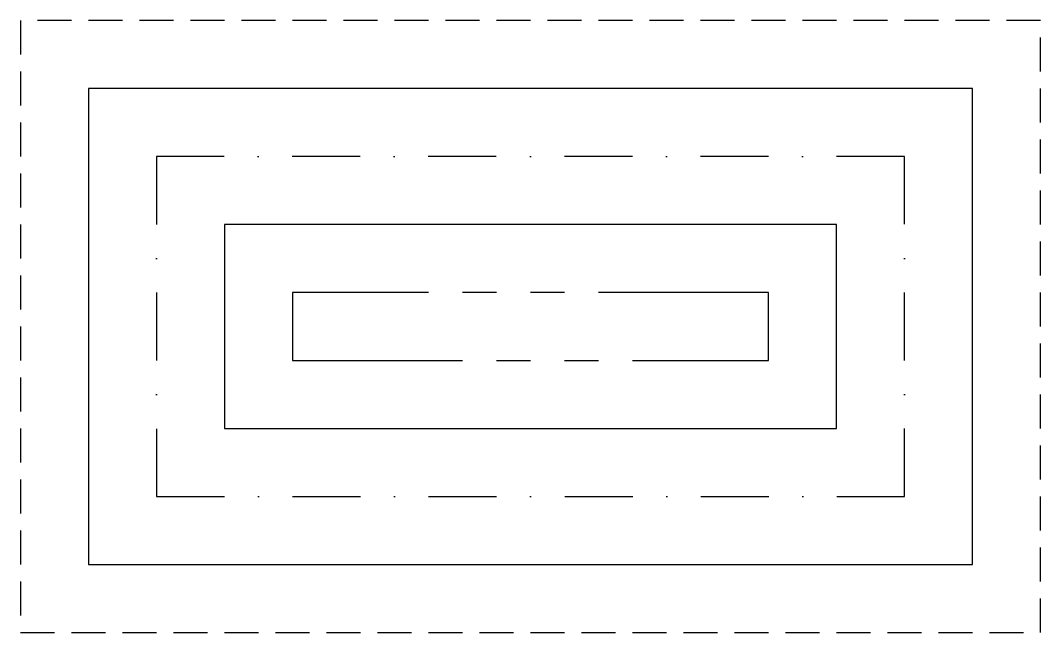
# Model space of a CAD drawing. Header units: millimetres. Extents: x 0 to 23312, y -3206 to 11448.
# Drawn here: x 8784 to 10284, y 9762 to 10662 of the extents above; entities that cross this region are included whole.
import ezdxf

# ---------------------------------------------------------------- set-up
doc = ezdxf.new("R2010")
doc.units = ezdxf.units.MM
doc.header["$LTSCALE"] = 10
for name, pattern in [('DASHDOTX2', [2, 1, -0.5, 0, -0.5]), ('HIDDENX2', [0.75, 0.5, -0.25]), ('PHANTOMX2', [5, 2.5, -0.5, 0.5, -0.5, 0.5, -0.5])]:
    doc.linetypes.add(name, pattern=pattern)
for name, color, linetype in [('14 - Base Outline', 1, 'HIDDENX2'), ('16 - Glaze Bars', 7, 'PHANTOMX2'), ('17 - Secret Gutter', 6, 'DASHDOTX2'), ('18 - Ladder Beam', 6, 'Continuous'), ('40 - Detail Outline', 142, 'Continuous')]:
    doc.layers.add(name, color=color, linetype=linetype)

msp = doc.modelspace()

# ---------------------------------------------------------------- linework, layer by layer
at = {"layer": '14 - Base Outline', "ltscale": 10}
msp.add_lwpolyline([(8783.948, 9761.909), (10283.948, 9761.909), (10283.948, 10661.909), (8783.948, 10661.909)], close=True, dxfattribs=at)
at = {"layer": '16 - Glaze Bars', "ltscale": 10}
msp.add_lwpolyline([(9183.948, 10161.909), (9883.948, 10161.909), (9883.948, 10261.909), (9183.948, 10261.909)], close=True, dxfattribs=at)
at = {"layer": '17 - Secret Gutter', "ltscale": 10}
msp.add_lwpolyline([(8983.948, 9961.909), (10083.948, 9961.909), (10083.948, 10461.909), (8983.948, 10461.909)], close=True, dxfattribs=at)
at = {"layer": '18 - Ladder Beam', "ltscale": 10}
msp.add_lwpolyline([(9083.948, 10061.909), (9983.948, 10061.909), (9983.948, 10361.909), (9083.948, 10361.909)], close=True, dxfattribs=at)
at = {"layer": '40 - Detail Outline', "ltscale": 10}
msp.add_lwpolyline([(8883.948, 9861.909), (10183.948, 9861.909), (10183.948, 10561.909), (8883.948, 10561.909)], close=True, dxfattribs=at)

doc.saveas('drawing.dxf')
